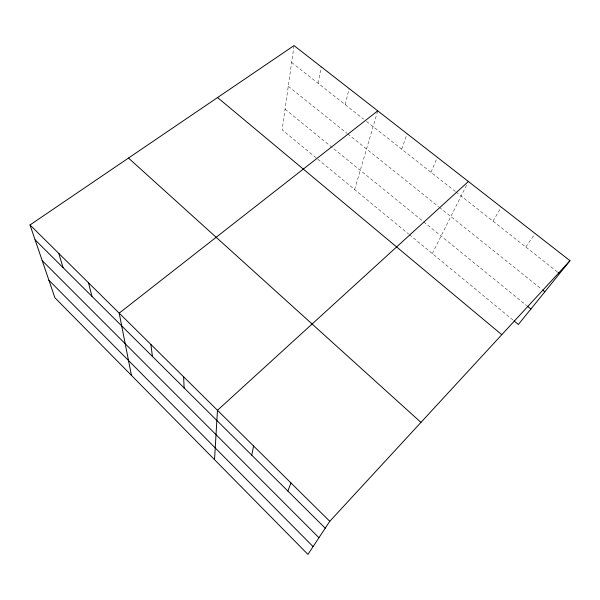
<?xml version="1.0" encoding="UTF-8"?>
<svg xmlns="http://www.w3.org/2000/svg" width="600" height="600" viewBox="0 0 600 600"><rect width="100%" height="100%" fill="white"/><g stroke="black" fill="none" stroke-linecap="round" stroke-linejoin="round"><path stroke-width="0.45" stroke-dasharray="3 2.25" d="M294.022 45.6L282.142 129.817L317.13 158.648M318.112 83.295L321.21 66.787M345.255 104.692L349.103 88.53M354.623 189.547L377.483 111.727M401.678 149.16L407.145 133.762M431.002 172.282L437.355 157.305M432.3 253.553L466.778 184.725M493.013 221.16L501.285 207.135M525.803 247.013L535.14 233.52M291.645 62.43L363.577 119.13M366.51 121.44L455.243 191.392M455.978 191.97L557.347 271.875M288.278 86.31L347.032 133.365M347.76 133.95L438.607 206.708M439.327 207.285L541.185 288.862M285.06 109.163L422.933 221.257M423.653 221.85L526.605 305.55M317.835 159.233L408.66 234.075M409.38 234.667L513.36 320.347"/><path stroke-width="0.9" d="M214.53 459.668L217.478 410.295L468.397 181.5M251.752 455.153L253.583 445.987M287.85 491.033L290.993 482.963M570 260.692L329.782 521.31L307.928 554.4L54.885 297.728L30 224.962L294.022 45.6L570 260.692L518.385 324.487L514.08 320.94M377.737 110.85L119.198 313.14L131.43 375.375M558.082 272.452L559.553 273.608M542.648 290.032L544.838 291.788M527.317 306.127L530.888 309.03M217.553 97.545L501.787 334.695M128.498 158.047L420.952 422.393M30 224.962L329.782 521.31M35.078 239.812L325.237 528.195M42.188 260.61L318.945 537.72M48.9 280.23L313.087 546.585M58.8 253.44L63.075 267.638M88.523 282.817L91.942 296.325M150.885 344.46L152.422 356.438M183.623 376.83L184.125 387.945"/></g></svg>
